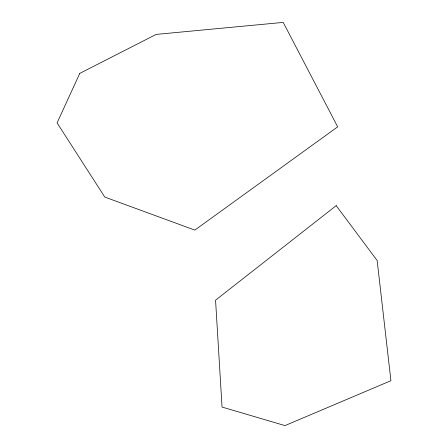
<?xml version="1.0" encoding="UTF-8"?>
<svg xmlns="http://www.w3.org/2000/svg" width="448" height="448" viewBox="0 0 448 448"><rect width="100%" height="100%" fill="white"/><g stroke="black" fill="none" stroke-linecap="round" stroke-linejoin="round"><path stroke-width="0.67" d="M79.783 73.388L57.075 122.886L104.798 197.075L194.824 230.098L337.686 126.846L283.209 22.4L156.162 34.406L79.783 73.388M336.196 205.654L215.561 300.171L222.04 407.064L284.978 425.6L390.925 380.699L377.154 260.534L336.196 205.654"/></g></svg>
